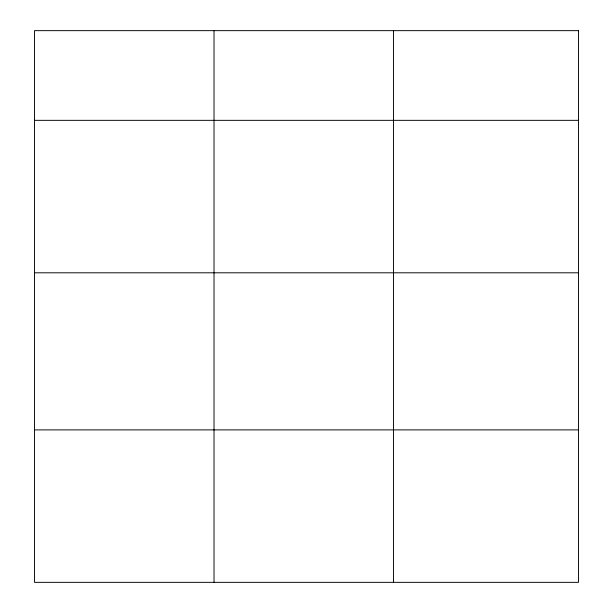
<?xml version="1.0" encoding="UTF-8"?>
<svg xmlns="http://www.w3.org/2000/svg" width="613" height="613" viewBox="0 0 613 613"><rect width="100%" height="100%" fill="white"/><g stroke="black" fill="none" stroke-linecap="round" stroke-linejoin="round"><path stroke-width="0.92" d="M34.512 120.34L578.488 120.34M34.512 272.8L578.488 272.8M34.512 429.889L578.488 429.889M393.538 30.65L393.538 582.35M214.021 30.65L214.021 582.35M578.488 30.65L34.512 30.65L34.512 582.35L578.488 582.35L578.488 30.65"/></g></svg>
